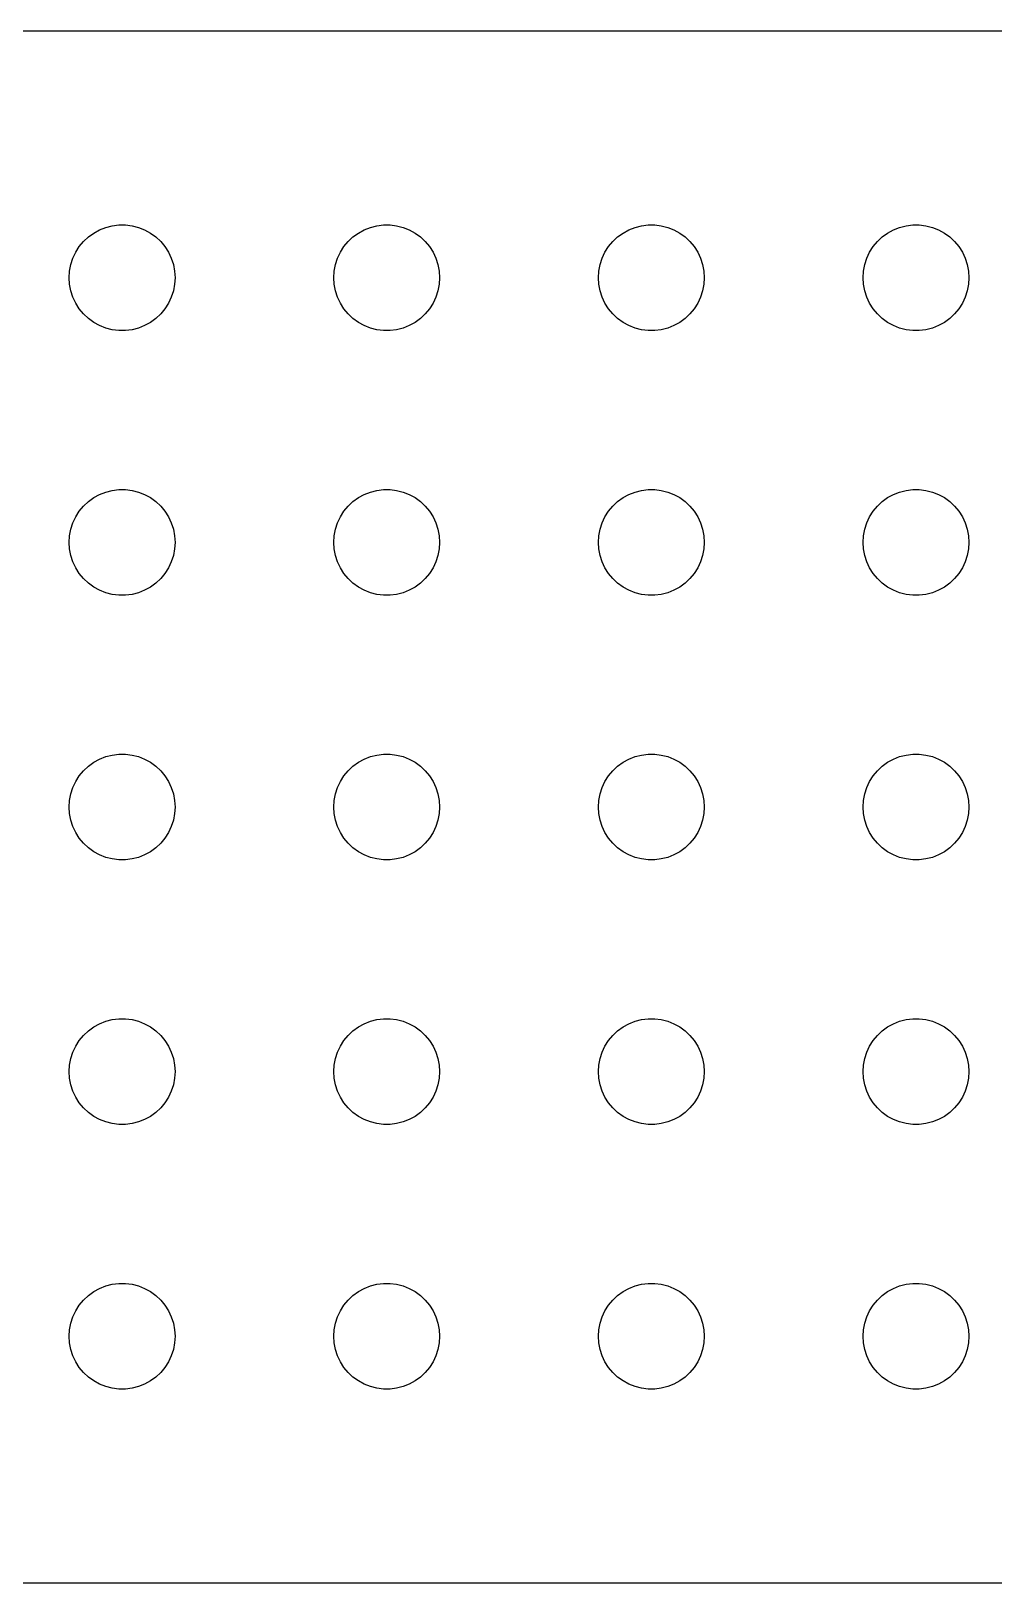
# Model space of a CAD drawing. Header units: metres. Extents: x -104 to 104, y -22 to 22.
# Drawn here: x 49.92 to 77.21, y -21.99 to 21.99 of the extents above; entities that cross this region are included whole.
import ezdxf

# ---------------------------------------------------------------- set-up
doc = ezdxf.new("R2010")
doc.units = ezdxf.units.M

msp = doc.modelspace()

# ---------------------------------------------------------------- linework, layer by layer
for p, q in [((99.8139, 21.9901), (-99.8139, 21.9901)), ((51.6963, 16.2665), (51.8613, 16.3572)), ((51.8613, 16.3572), (52.0365, 16.4266)), ((52.0365, 16.4266), (52.2189, 16.4734)), ((52.2189, 16.4734), (52.4058, 16.497)), ((52.4058, 16.497), (52.5942, 16.497)), ((52.5942, 16.497), (52.7811, 16.4734)), ((52.7811, 16.4734), (52.9635, 16.4266)), ((52.9635, 16.4266), (53.1387, 16.3572)), ((53.1387, 16.3572), (53.3037, 16.2665)), ((59.1963, 16.2665), (59.3613, 16.3572)), ((59.3613, 16.3572), (59.5365, 16.4266)), ((59.5365, 16.4266), (59.7189, 16.4734)), ((59.7189, 16.4734), (59.9058, 16.497)), ((59.9058, 16.497), (60.0942, 16.497)), ((60.0942, 16.497), (60.2811, 16.4734)), ((60.2811, 16.4734), (60.4635, 16.4266)), ((60.4635, 16.4266), (60.6387, 16.3572)), ((60.6387, 16.3572), (60.8037, 16.2665)), ((66.6963, 16.2665), (66.8613, 16.3572)), ((66.8613, 16.3572), (67.0365, 16.4266)), ((67.0365, 16.4266), (67.2189, 16.4734)), ((67.2189, 16.4734), (67.4058, 16.497)), ((67.4058, 16.497), (67.5942, 16.497)), ((67.5942, 16.497), (67.7811, 16.4734)), ((67.7811, 16.4734), (67.9635, 16.4266)), ((67.9635, 16.4266), (68.1387, 16.3572)), ((68.1387, 16.3572), (68.3037, 16.2665)), ((74.1963, 16.2665), (74.3613, 16.3572)), ((74.3613, 16.3572), (74.5365, 16.4266)), ((74.5365, 16.4266), (74.7189, 16.4734)), ((74.7189, 16.4734), (74.9058, 16.497)), ((74.9058, 16.497), (75.0942, 16.497)), ((75.0942, 16.497), (75.2811, 16.4734)), ((75.2811, 16.4734), (75.4635, 16.4266)), ((75.4635, 16.4266), (75.6387, 16.3572)), ((75.6387, 16.3572), (75.8037, 16.2665)), ((51.1855, 15.7226), (51.2865, 15.8817)), ((51.2865, 15.8817), (51.4065, 16.0268)), ((51.4065, 16.0268), (51.5439, 16.1558)), ((51.5439, 16.1558), (51.6963, 16.2665)), ((53.3037, 16.2665), (53.4561, 16.1558)), ((53.4561, 16.1558), (53.5934, 16.0268)), ((53.5934, 16.0268), (53.7135, 15.8817)), ((53.7135, 15.8817), (53.8145, 15.7226)), ((58.6855, 15.7226), (58.7865, 15.8817)), ((58.7865, 15.8817), (58.9065, 16.0268)), ((58.9065, 16.0268), (59.0439, 16.1558)), ((59.0439, 16.1558), (59.1963, 16.2665)), ((60.8037, 16.2665), (60.9561, 16.1558)), ((60.9561, 16.1558), (61.0934, 16.0268)), ((61.0934, 16.0268), (61.2135, 15.8817)), ((61.2135, 15.8817), (61.3145, 15.7226)), ((66.1855, 15.7226), (66.2865, 15.8817)), ((66.2865, 15.8817), (66.4065, 16.0268)), ((66.4065, 16.0268), (66.5439, 16.1558)), ((66.5439, 16.1558), (66.6963, 16.2665)), ((68.3037, 16.2665), (68.4561, 16.1558)), ((68.4561, 16.1558), (68.5934, 16.0268)), ((68.5934, 16.0268), (68.7135, 15.8817)), ((68.7135, 15.8817), (68.8145, 15.7226)), ((73.6855, 15.7226), (73.7865, 15.8817)), ((73.7865, 15.8817), (73.9065, 16.0268)), ((73.9065, 16.0268), (74.0439, 16.1558)), ((74.0439, 16.1558), (74.1963, 16.2665)), ((75.8037, 16.2665), (75.9561, 16.1558)), ((75.9561, 16.1558), (76.0934, 16.0268)), ((76.0934, 16.0268), (76.2135, 15.8817)), ((76.2135, 15.8817), (76.3145, 15.7226)), ((51.0471, 15.373), (51.1053, 15.5522)), ((51.1053, 15.5522), (51.1855, 15.7226)), ((53.8145, 15.7226), (53.8947, 15.5522)), ((53.8947, 15.5522), (53.9529, 15.373)), ((58.5471, 15.373), (58.6053, 15.5522)), ((58.6053, 15.5522), (58.6855, 15.7226)), ((61.3145, 15.7226), (61.3947, 15.5522)), ((61.3947, 15.5522), (61.4529, 15.373)), ((66.0471, 15.373), (66.1053, 15.5522)), ((66.1053, 15.5522), (66.1855, 15.7226)), ((68.8145, 15.7226), (68.8947, 15.5522)), ((68.8947, 15.5522), (68.9529, 15.373)), ((73.5471, 15.373), (73.6053, 15.5522)), ((73.6053, 15.5522), (73.6855, 15.7226)), ((76.3145, 15.7226), (76.3947, 15.5522)), ((76.3947, 15.5522), (76.4529, 15.373)), ((51, 15), (51.0118, 15.188)), ((51.0118, 14.812), (51, 15)), ((51.0118, 15.188), (51.0471, 15.373)), ((53.9529, 15.373), (53.9882, 15.188)), ((53.9882, 15.188), (54, 15)), ((54, 15), (53.9882, 14.812)), ((58.5, 15), (58.5118, 15.188)), ((58.5118, 14.812), (58.5, 15)), ((58.5118, 15.188), (58.5471, 15.373)), ((61.4529, 15.373), (61.4882, 15.188)), ((61.4882, 15.188), (61.5, 15)), ((61.5, 15), (61.4882, 14.812)), ((66, 15), (66.0118, 15.188)), ((66.0118, 14.812), (66, 15)), ((66.0118, 15.188), (66.0471, 15.373)), ((68.9529, 15.373), (68.9882, 15.188)), ((68.9882, 15.188), (69, 15)), ((69, 15), (68.9882, 14.812)), ((73.5, 15), (73.5118, 15.188)), ((73.5118, 14.812), (73.5, 15)), ((73.5118, 15.188), (73.5471, 15.373)), ((76.4529, 15.373), (76.4882, 15.188)), ((76.4882, 15.188), (76.5, 15)), ((76.5, 15), (76.4882, 14.812)), ((51.0471, 14.627), (51.0118, 14.812)), ((51.1053, 14.4478), (51.0471, 14.627)), ((53.9529, 14.627), (53.8947, 14.4478)), ((53.9882, 14.812), (53.9529, 14.627)), ((58.5471, 14.627), (58.5118, 14.812)), ((58.6053, 14.4478), (58.5471, 14.627)), ((61.4529, 14.627), (61.3947, 14.4478)), ((61.4882, 14.812), (61.4529, 14.627)), ((66.0471, 14.627), (66.0118, 14.812)), ((66.1053, 14.4478), (66.0471, 14.627)), ((68.9529, 14.627), (68.8947, 14.4478)), ((68.9882, 14.812), (68.9529, 14.627)), ((73.5471, 14.627), (73.5118, 14.812)), ((73.6053, 14.4478), (73.5471, 14.627)), ((76.4529, 14.627), (76.3947, 14.4478)), ((76.4882, 14.812), (76.4529, 14.627)), ((51.1855, 14.2774), (51.1053, 14.4478)), ((51.2865, 14.1183), (51.1855, 14.2774)), ((51.4065, 13.9732), (51.2865, 14.1183)), ((53.7135, 14.1183), (53.5934, 13.9732)), ((53.8145, 14.2774), (53.7135, 14.1183)), ((53.8947, 14.4478), (53.8145, 14.2774)), ((58.6855, 14.2774), (58.6053, 14.4478)), ((58.7865, 14.1183), (58.6855, 14.2774)), ((58.9065, 13.9732), (58.7865, 14.1183)), ((61.2135, 14.1183), (61.0934, 13.9732)), ((61.3145, 14.2774), (61.2135, 14.1183)), ((61.3947, 14.4478), (61.3145, 14.2774)), ((66.1855, 14.2774), (66.1053, 14.4478)), ((66.2865, 14.1183), (66.1855, 14.2774)), ((66.4065, 13.9732), (66.2865, 14.1183)), ((68.7135, 14.1183), (68.5934, 13.9732)), ((68.8145, 14.2774), (68.7135, 14.1183)), ((68.8947, 14.4478), (68.8145, 14.2774)), ((73.6855, 14.2774), (73.6053, 14.4478)), ((73.7865, 14.1183), (73.6855, 14.2774)), ((73.9065, 13.9732), (73.7865, 14.1183)), ((76.2135, 14.1183), (76.0934, 13.9732)), ((76.3145, 14.2774), (76.2135, 14.1183)), ((76.3947, 14.4478), (76.3145, 14.2774)), ((51.5439, 13.8442), (51.4065, 13.9732)), ((51.6963, 13.7335), (51.5439, 13.8442)), ((51.8613, 13.6427), (51.6963, 13.7335)), ((52.0365, 13.5734), (51.8613, 13.6427)), ((53.1387, 13.6427), (52.9635, 13.5734)), ((53.3037, 13.7335), (53.1387, 13.6427)), ((53.4561, 13.8442), (53.3037, 13.7335)), ((53.5934, 13.9732), (53.4561, 13.8442)), ((59.0439, 13.8442), (58.9065, 13.9732)), ((59.1963, 13.7335), (59.0439, 13.8442)), ((59.3613, 13.6427), (59.1963, 13.7335)), ((59.5365, 13.5734), (59.3613, 13.6427)), ((60.6387, 13.6427), (60.4635, 13.5734)), ((60.8037, 13.7335), (60.6387, 13.6427)), ((60.9561, 13.8442), (60.8037, 13.7335)), ((61.0934, 13.9732), (60.9561, 13.8442)), ((66.5439, 13.8442), (66.4065, 13.9732)), ((66.6963, 13.7335), (66.5439, 13.8442)), ((66.8613, 13.6427), (66.6963, 13.7335)), ((67.0365, 13.5734), (66.8613, 13.6427)), ((68.1387, 13.6427), (67.9635, 13.5734)), ((68.3037, 13.7335), (68.1387, 13.6427)), ((68.4561, 13.8442), (68.3037, 13.7335)), ((68.5934, 13.9732), (68.4561, 13.8442)), ((74.0439, 13.8442), (73.9065, 13.9732)), ((74.1963, 13.7335), (74.0439, 13.8442)), ((74.3613, 13.6427), (74.1963, 13.7335)), ((74.5365, 13.5734), (74.3613, 13.6427)), ((75.6387, 13.6427), (75.4635, 13.5734)), ((75.8037, 13.7335), (75.6387, 13.6427)), ((75.9561, 13.8442), (75.8037, 13.7335)), ((76.0934, 13.9732), (75.9561, 13.8442)), ((52.2189, 13.5266), (52.0365, 13.5734)), ((52.4058, 13.5029), (52.2189, 13.5266)), ((52.5942, 13.5029), (52.4058, 13.5029)), ((52.7811, 13.5266), (52.5942, 13.5029)), ((52.9635, 13.5734), (52.7811, 13.5266)), ((59.7189, 13.5266), (59.5365, 13.5734)), ((59.9058, 13.5029), (59.7189, 13.5266)), ((60.0942, 13.5029), (59.9058, 13.5029)), ((60.2811, 13.5266), (60.0942, 13.5029)), ((60.4635, 13.5734), (60.2811, 13.5266)), ((67.2189, 13.5266), (67.0365, 13.5734)), ((67.4058, 13.5029), (67.2189, 13.5266)), ((67.5942, 13.5029), (67.4058, 13.5029)), ((67.7811, 13.5266), (67.5942, 13.5029)), ((67.9635, 13.5734), (67.7811, 13.5266)), ((74.7189, 13.5266), (74.5365, 13.5734)), ((74.9058, 13.5029), (74.7189, 13.5266)), ((75.0942, 13.5029), (74.9058, 13.5029)), ((75.2811, 13.5266), (75.0942, 13.5029)), ((75.4635, 13.5734), (75.2811, 13.5266)), ((51.6963, 8.76648), (51.8613, 8.85724)), ((51.8613, 8.85724), (52.0365, 8.92657)), ((52.0365, 8.92657), (52.2189, 8.97342)), ((52.2189, 8.97342), (52.4058, 8.99704)), ((52.4058, 8.99704), (52.5942, 8.99704)), ((52.5942, 8.99704), (52.7811, 8.97342)), ((52.7811, 8.97342), (52.9635, 8.92657)), ((52.9635, 8.92657), (53.1387, 8.85724)), ((53.1387, 8.85724), (53.3037, 8.76648)), ((59.1963, 8.76648), (59.3613, 8.85724)), ((59.3613, 8.85724), (59.5365, 8.92657)), ((59.5365, 8.92657), (59.7189, 8.97342)), ((59.7189, 8.97342), (59.9058, 8.99704)), ((59.9058, 8.99704), (60.0942, 8.99704)), ((60.0942, 8.99704), (60.2811, 8.97342)), ((60.2811, 8.97342), (60.4635, 8.92657)), ((60.4635, 8.92657), (60.6387, 8.85724)), ((60.6387, 8.85724), (60.8037, 8.76648)), ((66.6963, 8.76648), (66.8613, 8.85724)), ((66.8613, 8.85724), (67.0365, 8.92657)), ((67.0365, 8.92657), (67.2189, 8.97342)), ((67.2189, 8.97342), (67.4058, 8.99704)), ((67.4058, 8.99704), (67.5942, 8.99704)), ((67.5942, 8.99704), (67.7811, 8.97342)), ((67.7811, 8.97342), (67.9635, 8.92657)), ((67.9635, 8.92657), (68.1387, 8.85724)), ((68.1387, 8.85724), (68.3037, 8.76648)), ((74.1963, 8.76648), (74.3613, 8.85724)), ((74.3613, 8.85724), (74.5365, 8.92657)), ((74.5365, 8.92657), (74.7189, 8.97342)), ((74.7189, 8.97342), (74.9058, 8.99704)), ((74.9058, 8.99704), (75.0942, 8.99704)), ((75.0942, 8.99704), (75.2811, 8.97342)), ((75.2811, 8.97342), (75.4635, 8.92657)), ((75.4635, 8.92657), (75.6387, 8.85724)), ((75.6387, 8.85724), (75.8037, 8.76648)), ((51.1855, 8.22263), (51.2865, 8.38167)), ((51.2865, 8.38167), (51.4065, 8.52681)), ((51.4065, 8.52681), (51.5439, 8.65576)), ((51.5439, 8.65576), (51.6963, 8.76648)), ((53.3037, 8.76648), (53.4561, 8.65576)), ((53.4561, 8.65576), (53.5934, 8.52681)), ((53.5934, 8.52681), (53.7135, 8.38167)), ((53.7135, 8.38167), (53.8145, 8.22263)), ((58.6855, 8.22263), (58.7865, 8.38167)), ((58.7865, 8.38167), (58.9065, 8.52681)), ((58.9065, 8.52681), (59.0439, 8.65576)), ((59.0439, 8.65576), (59.1963, 8.76648)), ((60.8037, 8.76648), (60.9561, 8.65576)), ((60.9561, 8.65576), (61.0934, 8.52681)), ((61.0934, 8.52681), (61.2135, 8.38167)), ((61.2135, 8.38167), (61.3145, 8.22263)), ((66.1855, 8.22263), (66.2865, 8.38167)), ((66.2865, 8.38167), (66.4065, 8.52681)), ((66.4065, 8.52681), (66.5439, 8.65576)), ((66.5439, 8.65576), (66.6963, 8.76648)), ((68.3037, 8.76648), (68.4561, 8.65576)), ((68.4561, 8.65576), (68.5934, 8.52681)), ((68.5934, 8.52681), (68.7135, 8.38167)), ((68.7135, 8.38167), (68.8145, 8.22263)), ((73.6855, 8.22263), (73.7865, 8.38167)), ((73.7865, 8.38167), (73.9065, 8.52681)), ((73.9065, 8.52681), (74.0439, 8.65576)), ((74.0439, 8.65576), (74.1963, 8.76648)), ((75.8037, 8.76648), (75.9561, 8.65576)), ((75.9561, 8.65576), (76.0934, 8.52681)), ((76.0934, 8.52681), (76.2135, 8.38167)), ((76.2135, 8.38167), (76.3145, 8.22263)), ((51.0471, 7.87303), (51.1053, 8.05219)), ((51.1053, 8.05219), (51.1855, 8.22263)), ((53.8145, 8.22263), (53.8947, 8.05219)), ((53.8947, 8.05219), (53.9529, 7.87303)), ((58.5471, 7.87303), (58.6053, 8.05219)), ((58.6053, 8.05219), (58.6855, 8.22263)), ((61.3145, 8.22263), (61.3947, 8.05219)), ((61.3947, 8.05219), (61.4529, 7.87303)), ((66.0471, 7.87303), (66.1053, 8.05219)), ((66.1053, 8.05219), (66.1855, 8.22263)), ((68.8145, 8.22263), (68.8947, 8.05219)), ((68.8947, 8.05219), (68.9529, 7.87303)), ((73.5471, 7.87303), (73.6053, 8.05219)), ((73.6053, 8.05219), (73.6855, 8.22263)), ((76.3145, 8.22263), (76.3947, 8.05219)), ((76.3947, 8.05219), (76.4529, 7.87303)), ((51, 7.5), (51.0118, 7.68799)), ((51.0118, 7.312), (51, 7.5)), ((51.0118, 7.68799), (51.0471, 7.87303)), ((53.9529, 7.87303), (53.9882, 7.68799)), ((53.9882, 7.68799), (54, 7.5)), ((54, 7.5), (53.9882, 7.312)), ((58.5, 7.5), (58.5118, 7.68799)), ((58.5118, 7.312), (58.5, 7.5)), ((58.5118, 7.68799), (58.5471, 7.87303)), ((61.4529, 7.87303), (61.4882, 7.68799)), ((61.4882, 7.68799), (61.5, 7.5)), ((61.5, 7.5), (61.4882, 7.312)), ((66, 7.5), (66.0118, 7.68799)), ((66.0118, 7.312), (66, 7.5)), ((66.0118, 7.68799), (66.0471, 7.87303)), ((68.9529, 7.87303), (68.9882, 7.68799)), ((68.9882, 7.68799), (69, 7.5)), ((69, 7.5), (68.9882, 7.312)), ((73.5, 7.5), (73.5118, 7.68799)), ((73.5118, 7.312), (73.5, 7.5)), ((73.5118, 7.68799), (73.5471, 7.87303)), ((76.4529, 7.87303), (76.4882, 7.68799)), ((76.4882, 7.68799), (76.5, 7.5)), ((76.5, 7.5), (76.4882, 7.312)), ((51.0471, 7.12695), (51.0118, 7.312)), ((51.1053, 6.9478), (51.0471, 7.12695)), ((53.9529, 7.12695), (53.8947, 6.9478)), ((53.9882, 7.312), (53.9529, 7.12695)), ((58.5471, 7.12695), (58.5118, 7.312)), ((58.6053, 6.9478), (58.5471, 7.12695)), ((61.4529, 7.12695), (61.3947, 6.9478)), ((61.4882, 7.312), (61.4529, 7.12695)), ((66.0471, 7.12695), (66.0118, 7.312)), ((66.1053, 6.9478), (66.0471, 7.12695)), ((68.9529, 7.12695), (68.8947, 6.9478)), ((68.9882, 7.312), (68.9529, 7.12695)), ((73.5471, 7.12695), (73.5118, 7.312)), ((73.6053, 6.9478), (73.5471, 7.12695)), ((76.4529, 7.12695), (76.3947, 6.9478)), ((76.4882, 7.312), (76.4529, 7.12695)), ((51.1855, 6.77736), (51.1053, 6.9478)), ((51.2865, 6.61832), (51.1855, 6.77736)), ((51.4065, 6.47318), (51.2865, 6.61832)), ((53.7135, 6.61832), (53.5934, 6.47318)), ((53.8145, 6.77736), (53.7135, 6.61832)), ((53.8947, 6.9478), (53.8145, 6.77736)), ((58.6855, 6.77736), (58.6053, 6.9478)), ((58.7865, 6.61832), (58.6855, 6.77736)), ((58.9065, 6.47318), (58.7865, 6.61832)), ((61.2135, 6.61832), (61.0934, 6.47318)), ((61.3145, 6.77736), (61.2135, 6.61832)), ((61.3947, 6.9478), (61.3145, 6.77736)), ((66.1855, 6.77736), (66.1053, 6.9478)), ((66.2865, 6.61832), (66.1855, 6.77736)), ((66.4065, 6.47318), (66.2865, 6.61832)), ((68.7135, 6.61832), (68.5934, 6.47318)), ((68.8145, 6.77736), (68.7135, 6.61832)), ((68.8947, 6.9478), (68.8145, 6.77736)), ((73.6855, 6.77736), (73.6053, 6.9478)), ((73.7865, 6.61832), (73.6855, 6.77736)), ((73.9065, 6.47318), (73.7865, 6.61832)), ((76.2135, 6.61832), (76.0934, 6.47318)), ((76.3145, 6.77736), (76.2135, 6.61832)), ((76.3947, 6.9478), (76.3145, 6.77736)), ((51.5439, 6.34422), (51.4065, 6.47318)), ((51.6963, 6.23351), (51.5439, 6.34422)), ((51.8613, 6.14275), (51.6963, 6.23351)), ((53.3037, 6.23351), (53.1387, 6.14275)), ((53.4561, 6.34422), (53.3037, 6.23351)), ((53.5934, 6.47318), (53.4561, 6.34422)), ((59.0439, 6.34422), (58.9065, 6.47318)), ((59.1963, 6.23351), (59.0439, 6.34422)), ((59.3613, 6.14275), (59.1963, 6.23351)), ((60.8037, 6.23351), (60.6387, 6.14275)), ((60.9561, 6.34422), (60.8037, 6.23351)), ((61.0934, 6.47318), (60.9561, 6.34422)), ((66.5439, 6.34422), (66.4065, 6.47318)), ((66.6963, 6.23351), (66.5439, 6.34422)), ((66.8613, 6.14275), (66.6963, 6.23351)), ((68.3037, 6.23351), (68.1387, 6.14275)), ((68.4561, 6.34422), (68.3037, 6.23351)), ((68.5934, 6.47318), (68.4561, 6.34422)), ((74.0439, 6.34422), (73.9065, 6.47318)), ((74.1963, 6.23351), (74.0439, 6.34422)), ((74.3613, 6.14275), (74.1963, 6.23351)), ((75.8037, 6.23351), (75.6387, 6.14275)), ((75.9561, 6.34422), (75.8037, 6.23351)), ((76.0934, 6.47318), (75.9561, 6.34422)), ((52.0365, 6.07341), (51.8613, 6.14275)), ((52.2189, 6.02657), (52.0365, 6.07341)), ((52.4058, 6.00294), (52.2189, 6.02657)), ((52.5942, 6.00294), (52.4058, 6.00294)), ((52.7811, 6.02657), (52.5942, 6.00294)), ((52.9635, 6.07341), (52.7811, 6.02657)), ((53.1387, 6.14275), (52.9635, 6.07341)), ((59.5365, 6.07341), (59.3613, 6.14275)), ((59.7189, 6.02657), (59.5365, 6.07341)), ((59.9058, 6.00294), (59.7189, 6.02657)), ((60.0942, 6.00294), (59.9058, 6.00294)), ((60.2811, 6.02657), (60.0942, 6.00294)), ((60.4635, 6.07341), (60.2811, 6.02657)), ((60.6387, 6.14275), (60.4635, 6.07341)), ((67.0365, 6.07341), (66.8613, 6.14275)), ((67.2189, 6.02657), (67.0365, 6.07341)), ((67.4058, 6.00294), (67.2189, 6.02657)), ((67.5942, 6.00294), (67.4058, 6.00294)), ((67.7811, 6.02657), (67.5942, 6.00294)), ((67.9635, 6.07341), (67.7811, 6.02657)), ((68.1387, 6.14275), (67.9635, 6.07341)), ((74.5365, 6.07341), (74.3613, 6.14275)), ((74.7189, 6.02657), (74.5365, 6.07341)), ((74.9058, 6.00294), (74.7189, 6.02657)), ((75.0942, 6.00294), (74.9058, 6.00294)), ((75.2811, 6.02657), (75.0942, 6.00294)), ((75.4635, 6.07341), (75.2811, 6.02657)), ((75.6387, 6.14275), (75.4635, 6.07341)), ((51.6963, 1.26648), (51.8613, 1.35724)), ((51.8613, 1.35724), (52.0365, 1.42657)), ((52.0365, 1.42657), (52.2189, 1.47342)), ((52.2189, 1.47342), (52.4058, 1.49704)), ((52.4058, 1.49704), (52.5942, 1.49704)), ((52.5942, 1.49704), (52.7811, 1.47342)), ((52.7811, 1.47342), (52.9635, 1.42657)), ((52.9635, 1.42657), (53.1387, 1.35724)), ((53.1387, 1.35724), (53.3037, 1.26648)), ((59.1963, 1.26648), (59.3613, 1.35724)), ((59.3613, 1.35724), (59.5365, 1.42657)), ((59.5365, 1.42657), (59.7189, 1.47342)), ((59.7189, 1.47342), (59.9058, 1.49704)), ((59.9058, 1.49704), (60.0942, 1.49704)), ((60.0942, 1.49704), (60.2811, 1.47342)), ((60.2811, 1.47342), (60.4635, 1.42657)), ((60.4635, 1.42657), (60.6387, 1.35724)), ((60.6387, 1.35724), (60.8037, 1.26648)), ((66.6963, 1.26648), (66.8613, 1.35724)), ((66.8613, 1.35724), (67.0365, 1.42657)), ((67.0365, 1.42657), (67.2189, 1.47342)), ((67.2189, 1.47342), (67.4058, 1.49704)), ((67.4058, 1.49704), (67.5942, 1.49704)), ((67.5942, 1.49704), (67.7811, 1.47342)), ((67.7811, 1.47342), (67.9635, 1.42657)), ((67.9635, 1.42657), (68.1387, 1.35724)), ((68.1387, 1.35724), (68.3037, 1.26648)), ((74.1963, 1.26648), (74.3613, 1.35724)), ((74.3613, 1.35724), (74.5365, 1.42657)), ((74.5365, 1.42657), (74.7189, 1.47342)), ((74.7189, 1.47342), (74.9058, 1.49704)), ((74.9058, 1.49704), (75.0942, 1.49704)), ((75.0942, 1.49704), (75.2811, 1.47342)), ((75.2811, 1.47342), (75.4635, 1.42657)), ((75.4635, 1.42657), (75.6387, 1.35724)), ((75.6387, 1.35724), (75.8037, 1.26648)), ((51.1855, 0.722626), (51.2865, 0.881668)), ((51.2865, 0.881668), (51.4065, 1.02681)), ((51.4065, 1.02681), (51.5439, 1.15576)), ((51.5439, 1.15576), (51.6963, 1.26648)), ((53.3037, 1.26648), (53.4561, 1.15576)), ((53.4561, 1.15576), (53.5934, 1.02681)), ((53.5934, 1.02681), (53.7135, 0.881668)), ((53.7135, 0.881668), (53.8145, 0.722626)), ((58.6855, 0.722626), (58.7865, 0.881668)), ((58.7865, 0.881668), (58.9065, 1.02681)), ((58.9065, 1.02681), (59.0439, 1.15576)), ((59.0439, 1.15576), (59.1963, 1.26648)), ((60.8037, 1.26648), (60.9561, 1.15576)), ((60.9561, 1.15576), (61.0934, 1.02681)), ((61.0934, 1.02681), (61.2135, 0.881668)), ((61.2135, 0.881668), (61.3145, 0.722626)), ((66.1855, 0.722626), (66.2865, 0.881668)), ((66.2865, 0.881668), (66.4065, 1.02681)), ((66.4065, 1.02681), (66.5439, 1.15576)), ((66.5439, 1.15576), (66.6963, 1.26648)), ((68.3037, 1.26648), (68.4561, 1.15576)), ((68.4561, 1.15576), (68.5934, 1.02681)), ((68.5934, 1.02681), (68.7135, 0.881668)), ((68.7135, 0.881668), (68.8145, 0.722626)), ((73.6855, 0.722626), (73.7865, 0.881668)), ((73.7865, 0.881668), (73.9065, 1.02681)), ((73.9065, 1.02681), (74.0439, 1.15576)), ((74.0439, 1.15576), (74.1963, 1.26648)), ((75.8037, 1.26648), (75.9561, 1.15576)), ((75.9561, 1.15576), (76.0934, 1.02681)), ((76.0934, 1.02681), (76.2135, 0.881668)), ((76.2135, 0.881668), (76.3145, 0.722626)), ((51.0471, 0.373032), (51.1053, 0.552185)), ((51.1053, 0.552185), (51.1855, 0.722626)), ((53.8145, 0.722626), (53.8947, 0.552185)), ((53.8947, 0.552185), (53.9529, 0.373032)), ((58.5471, 0.373032), (58.6053, 0.552185)), ((58.6053, 0.552185), (58.6855, 0.722626)), ((61.3145, 0.722626), (61.3947, 0.552185)), ((61.3947, 0.552185), (61.4529, 0.373032)), ((66.0471, 0.373032), (66.1053, 0.552185)), ((66.1053, 0.552185), (66.1855, 0.722626)), ((68.8145, 0.722626), (68.8947, 0.552185)), ((68.8947, 0.552185), (68.9529, 0.373032)), ((73.5471, 0.373032), (73.6053, 0.552185)), ((73.6053, 0.552185), (73.6855, 0.722626)), ((76.3145, 0.722626), (76.3947, 0.552185)), ((76.3947, 0.552185), (76.4529, 0.373032)), ((51, 0), (51.0118, 0.187988)), ((51.0118, -0.187988), (51, 0)), ((51.0118, 0.187988), (51.0471, 0.373032)), ((53.9529, 0.373032), (53.9882, 0.187988)), ((53.9882, 0.187988), (54, 0)), ((54, 0), (53.9882, -0.187988)), ((58.5, 0), (58.5118, 0.187988)), ((58.5118, -0.187988), (58.5, 0)), ((58.5118, 0.187988), (58.5471, 0.373032)), ((61.4529, 0.373032), (61.4882, 0.187988)), ((61.4882, 0.187988), (61.5, 0)), ((61.5, 0), (61.4882, -0.187988)), ((66, 0), (66.0118, 0.187988)), ((66.0118, -0.187988), (66, 0)), ((66.0118, 0.187988), (66.0471, 0.373032)), ((68.9529, 0.373032), (68.9882, 0.187988)), ((68.9882, 0.187988), (69, 0)), ((69, 0), (68.9882, -0.187988)), ((73.5, 0), (73.5118, 0.187988)), ((73.5118, -0.187988), (73.5, 0)), ((73.5118, 0.187988), (73.5471, 0.373032)), ((76.4529, 0.373032), (76.4882, 0.187988)), ((76.4882, 0.187988), (76.5, 0)), ((76.5, 0), (76.4882, -0.187988)), ((51.0471, -0.373032), (51.0118, -0.187988)), ((51.1053, -0.552185), (51.0471, -0.373032)), ((53.9529, -0.373032), (53.8947, -0.552185)), ((53.9882, -0.187988), (53.9529, -0.373032)), ((58.5471, -0.373032), (58.5118, -0.187988)), ((58.6053, -0.552185), (58.5471, -0.373032)), ((61.4529, -0.373032), (61.3947, -0.552185)), ((61.4882, -0.187988), (61.4529, -0.373032)), ((66.0471, -0.373032), (66.0118, -0.187988)), ((66.1053, -0.552185), (66.0471, -0.373032)), ((68.9529, -0.373032), (68.8947, -0.552185)), ((68.9882, -0.187988), (68.9529, -0.373032)), ((73.5471, -0.373032), (73.5118, -0.187988)), ((73.6053, -0.552185), (73.5471, -0.373032)), ((76.4529, -0.373032), (76.3947, -0.552185)), ((76.4882, -0.187988), (76.4529, -0.373032)), ((51.1855, -0.722626), (51.1053, -0.552185)), ((51.2865, -0.881668), (51.1855, -0.722626)), ((53.8145, -0.722626), (53.7135, -0.881668)), ((53.8947, -0.552185), (53.8145, -0.722626)), ((58.6855, -0.722626), (58.6053, -0.552185)), ((58.7865, -0.881668), (58.6855, -0.722626)), ((61.3145, -0.722626), (61.2135, -0.881668)), ((61.3947, -0.552185), (61.3145, -0.722626)), ((66.1855, -0.722626), (66.1053, -0.552185)), ((66.2865, -0.881668), (66.1855, -0.722626)), ((68.8145, -0.722626), (68.7135, -0.881668)), ((68.8947, -0.552185), (68.8145, -0.722626)), ((73.6855, -0.722626), (73.6053, -0.552185)), ((73.7865, -0.881668), (73.6855, -0.722626)), ((76.3145, -0.722626), (76.2135, -0.881668)), ((76.3947, -0.552185), (76.3145, -0.722626)), ((51.4065, -1.02681), (51.2865, -0.881668)), ((51.5439, -1.15576), (51.4065, -1.02681)), ((51.6963, -1.26648), (51.5439, -1.15576)), ((51.8613, -1.35724), (51.6963, -1.26648)), ((53.3037, -1.26648), (53.1387, -1.35724)), ((53.4561, -1.15576), (53.3037, -1.26648)), ((53.5934, -1.02681), (53.4561, -1.15576)), ((53.7135, -0.881668), (53.5934, -1.02681)), ((58.9065, -1.02681), (58.7865, -0.881668)), ((59.0439, -1.15576), (58.9065, -1.02681)), ((59.1963, -1.26648), (59.0439, -1.15576)), ((59.3613, -1.35724), (59.1963, -1.26648)), ((60.8037, -1.26648), (60.6387, -1.35724)), ((60.9561, -1.15576), (60.8037, -1.26648)), ((61.0934, -1.02681), (60.9561, -1.15576)), ((61.2135, -0.881668), (61.0934, -1.02681)), ((66.4065, -1.02681), (66.2865, -0.881668)), ((66.5439, -1.15576), (66.4065, -1.02681)), ((66.6963, -1.26648), (66.5439, -1.15576)), ((66.8613, -1.35724), (66.6963, -1.26648)), ((68.3037, -1.26648), (68.1387, -1.35724)), ((68.4561, -1.15576), (68.3037, -1.26648)), ((68.5934, -1.02681), (68.4561, -1.15576)), ((68.7135, -0.881668), (68.5934, -1.02681)), ((73.9065, -1.02681), (73.7865, -0.881668)), ((74.0439, -1.15576), (73.9065, -1.02681)), ((74.1963, -1.26648), (74.0439, -1.15576)), ((74.3613, -1.35724), (74.1963, -1.26648)), ((75.8037, -1.26648), (75.6387, -1.35724)), ((75.9561, -1.15576), (75.8037, -1.26648)), ((76.0934, -1.02681), (75.9561, -1.15576)), ((76.2135, -0.881668), (76.0934, -1.02681)), ((52.0365, -1.42657), (51.8613, -1.35724)), ((52.2189, -1.47342), (52.0365, -1.42657)), ((52.4058, -1.49704), (52.2189, -1.47342)), ((52.5942, -1.49704), (52.4058, -1.49704)), ((52.7811, -1.47342), (52.5942, -1.49704)), ((52.9635, -1.42657), (52.7811, -1.47342)), ((53.1387, -1.35724), (52.9635, -1.42657)), ((59.5365, -1.42657), (59.3613, -1.35724)), ((59.7189, -1.47342), (59.5365, -1.42657)), ((59.9058, -1.49704), (59.7189, -1.47342)), ((60.0942, -1.49704), (59.9058, -1.49704)), ((60.2811, -1.47342), (60.0942, -1.49704)), ((60.4635, -1.42657), (60.2811, -1.47342)), ((60.6387, -1.35724), (60.4635, -1.42657)), ((67.0365, -1.42657), (66.8613, -1.35724)), ((67.2189, -1.47342), (67.0365, -1.42657)), ((67.4058, -1.49704), (67.2189, -1.47342)), ((67.5942, -1.49704), (67.4058, -1.49704)), ((67.7811, -1.47342), (67.5942, -1.49704)), ((67.9635, -1.42657), (67.7811, -1.47342)), ((68.1387, -1.35724), (67.9635, -1.42657)), ((74.5365, -1.42657), (74.3613, -1.35724)), ((74.7189, -1.47342), (74.5365, -1.42657)), ((74.9058, -1.49704), (74.7189, -1.47342)), ((75.0942, -1.49704), (74.9058, -1.49704)), ((75.2811, -1.47342), (75.0942, -1.49704)), ((75.4635, -1.42657), (75.2811, -1.47342)), ((75.6387, -1.35724), (75.4635, -1.42657)), ((51.6963, -6.23351), (51.8613, -6.14275)), ((51.8613, -6.14275), (52.0365, -6.07341)), ((52.0365, -6.07341), (52.2189, -6.02657)), ((52.2189, -6.02657), (52.4058, -6.00294)), ((52.4058, -6.00294), (52.5942, -6.00294)), ((52.5942, -6.00294), (52.7811, -6.02657)), ((52.7811, -6.02657), (52.9635, -6.07341)), ((52.9635, -6.07341), (53.1387, -6.14275)), ((53.1387, -6.14275), (53.3037, -6.23351)), ((59.1963, -6.23351), (59.3613, -6.14275)), ((59.3613, -6.14275), (59.5365, -6.07341)), ((59.5365, -6.07341), (59.7189, -6.02657)), ((59.7189, -6.02657), (59.9058, -6.00294)), ((59.9058, -6.00294), (60.0942, -6.00294)), ((60.0942, -6.00294), (60.2811, -6.02657)), ((60.2811, -6.02657), (60.4635, -6.07341)), ((60.4635, -6.07341), (60.6387, -6.14275)), ((60.6387, -6.14275), (60.8037, -6.23351)), ((66.6963, -6.23351), (66.8613, -6.14275)), ((66.8613, -6.14275), (67.0365, -6.07341)), ((67.0365, -6.07341), (67.2189, -6.02657)), ((67.2189, -6.02657), (67.4058, -6.00294)), ((67.4058, -6.00294), (67.5942, -6.00294)), ((67.5942, -6.00294), (67.7811, -6.02657)), ((67.7811, -6.02657), (67.9635, -6.07341)), ((67.9635, -6.07341), (68.1387, -6.14275)), ((68.1387, -6.14275), (68.3037, -6.23351)), ((74.1963, -6.23351), (74.3613, -6.14275)), ((74.3613, -6.14275), (74.5365, -6.07341)), ((74.5365, -6.07341), (74.7189, -6.02657)), ((74.7189, -6.02657), (74.9058, -6.00294)), ((74.9058, -6.00294), (75.0942, -6.00294)), ((75.0942, -6.00294), (75.2811, -6.02657)), ((75.2811, -6.02657), (75.4635, -6.07341)), ((75.4635, -6.07341), (75.6387, -6.14275)), ((75.6387, -6.14275), (75.8037, -6.23351)), ((51.2865, -6.61832), (51.4065, -6.47318)), ((51.4065, -6.47318), (51.5439, -6.34422)), ((51.5439, -6.34422), (51.6963, -6.23351)), ((53.3037, -6.23351), (53.4561, -6.34422)), ((53.4561, -6.34422), (53.5934, -6.47318)), ((53.5934, -6.47318), (53.7135, -6.61832)), ((58.7865, -6.61832), (58.9065, -6.47318)), ((58.9065, -6.47318), (59.0439, -6.34422)), ((59.0439, -6.34422), (59.1963, -6.23351)), ((60.8037, -6.23351), (60.9561, -6.34422)), ((60.9561, -6.34422), (61.0934, -6.47318)), ((61.0934, -6.47318), (61.2135, -6.61832)), ((66.2865, -6.61832), (66.4065, -6.47318)), ((66.4065, -6.47318), (66.5439, -6.34422)), ((66.5439, -6.34422), (66.6963, -6.23351)), ((68.3037, -6.23351), (68.4561, -6.34422)), ((68.4561, -6.34422), (68.5934, -6.47318)), ((68.5934, -6.47318), (68.7135, -6.61832)), ((73.7865, -6.61832), (73.9065, -6.47318)), ((73.9065, -6.47318), (74.0439, -6.34422)), ((74.0439, -6.34422), (74.1963, -6.23351)), ((75.8037, -6.23351), (75.9561, -6.34422)), ((75.9561, -6.34422), (76.0934, -6.47318)), ((76.0934, -6.47318), (76.2135, -6.61832)), ((51.0471, -7.12695), (51.1053, -6.9478)), ((51.1053, -6.9478), (51.1855, -6.77736)), ((51.1855, -6.77736), (51.2865, -6.61832)), ((53.7135, -6.61832), (53.8145, -6.77736)), ((53.8145, -6.77736), (53.8947, -6.9478)), ((53.8947, -6.9478), (53.9529, -7.12695)), ((58.5471, -7.12695), (58.6053, -6.9478)), ((58.6053, -6.9478), (58.6855, -6.77736)), ((58.6855, -6.77736), (58.7865, -6.61832)), ((61.2135, -6.61832), (61.3145, -6.77736)), ((61.3145, -6.77736), (61.3947, -6.9478)), ((61.3947, -6.9478), (61.4529, -7.12695)), ((66.0471, -7.12695), (66.1053, -6.9478)), ((66.1053, -6.9478), (66.1855, -6.77736)), ((66.1855, -6.77736), (66.2865, -6.61832)), ((68.7135, -6.61832), (68.8145, -6.77736)), ((68.8145, -6.77736), (68.8947, -6.9478)), ((68.8947, -6.9478), (68.9529, -7.12695)), ((73.5471, -7.12695), (73.6053, -6.9478)), ((73.6053, -6.9478), (73.6855, -6.77736)), ((73.6855, -6.77736), (73.7865, -6.61832)), ((76.2135, -6.61832), (76.3145, -6.77736)), ((76.3145, -6.77736), (76.3947, -6.9478)), ((76.3947, -6.9478), (76.4529, -7.12695)), ((51, -7.5), (51.0118, -7.312)), ((51.0118, -7.312), (51.0471, -7.12695)), ((53.9529, -7.12695), (53.9882, -7.312)), ((53.9882, -7.312), (54, -7.5)), ((58.5, -7.5), (58.5118, -7.312)), ((58.5118, -7.312), (58.5471, -7.12695)), ((61.4529, -7.12695), (61.4882, -7.312)), ((61.4882, -7.312), (61.5, -7.5)), ((66, -7.5), (66.0118, -7.312)), ((66.0118, -7.312), (66.0471, -7.12695)), ((68.9529, -7.12695), (68.9882, -7.312)), ((68.9882, -7.312), (69, -7.5)), ((73.5, -7.5), (73.5118, -7.312)), ((73.5118, -7.312), (73.5471, -7.12695)), ((76.4529, -7.12695), (76.4882, -7.312)), ((76.4882, -7.312), (76.5, -7.5)), ((51.0118, -7.68799), (51, -7.5)), ((51.0471, -7.87303), (51.0118, -7.68799)), ((51.1053, -8.05219), (51.0471, -7.87303)), ((53.9529, -7.87303), (53.8947, -8.05219)), ((53.9882, -7.68799), (53.9529, -7.87303)), ((54, -7.5), (53.9882, -7.68799)), ((58.5118, -7.68799), (58.5, -7.5)), ((58.5471, -7.87303), (58.5118, -7.68799)), ((58.6053, -8.05219), (58.5471, -7.87303)), ((61.4529, -7.87303), (61.3947, -8.05219)), ((61.4882, -7.68799), (61.4529, -7.87303)), ((61.5, -7.5), (61.4882, -7.68799)), ((66.0118, -7.68799), (66, -7.5)), ((66.0471, -7.87303), (66.0118, -7.68799)), ((66.1053, -8.05219), (66.0471, -7.87303)), ((68.9529, -7.87303), (68.8947, -8.05219)), ((68.9882, -7.68799), (68.9529, -7.87303)), ((69, -7.5), (68.9882, -7.68799)), ((73.5118, -7.68799), (73.5, -7.5)), ((73.5471, -7.87303), (73.5118, -7.68799)), ((73.6053, -8.05219), (73.5471, -7.87303)), ((76.4529, -7.87303), (76.3947, -8.05219)), ((76.4882, -7.68799), (76.4529, -7.87303)), ((76.5, -7.5), (76.4882, -7.68799)), ((51.1855, -8.22263), (51.1053, -8.05219)), ((51.2865, -8.38167), (51.1855, -8.22263)), ((53.8145, -8.22263), (53.7135, -8.38167)), ((53.8947, -8.05219), (53.8145, -8.22263)), ((58.6855, -8.22263), (58.6053, -8.05219)), ((58.7865, -8.38167), (58.6855, -8.22263)), ((61.3145, -8.22263), (61.2135, -8.38167)), ((61.3947, -8.05219), (61.3145, -8.22263)), ((66.1855, -8.22263), (66.1053, -8.05219)), ((66.2865, -8.38167), (66.1855, -8.22263)), ((68.8145, -8.22263), (68.7135, -8.38167)), ((68.8947, -8.05219), (68.8145, -8.22263)), ((73.6855, -8.22263), (73.6053, -8.05219)), ((73.7865, -8.38167), (73.6855, -8.22263)), ((76.3145, -8.22263), (76.2135, -8.38167)), ((76.3947, -8.05219), (76.3145, -8.22263)), ((51.4065, -8.52681), (51.2865, -8.38167)), ((51.5439, -8.65576), (51.4065, -8.52681)), ((51.6963, -8.76648), (51.5439, -8.65576)), ((51.8613, -8.85724), (51.6963, -8.76648)), ((53.3037, -8.76648), (53.1387, -8.85724)), ((53.4561, -8.65576), (53.3037, -8.76648)), ((53.5934, -8.52681), (53.4561, -8.65576)), ((53.7135, -8.38167), (53.5934, -8.52681)), ((58.9065, -8.52681), (58.7865, -8.38167)), ((59.0439, -8.65576), (58.9065, -8.52681)), ((59.1963, -8.76648), (59.0439, -8.65576)), ((59.3613, -8.85724), (59.1963, -8.76648)), ((60.8037, -8.76648), (60.6387, -8.85724)), ((60.9561, -8.65576), (60.8037, -8.76648)), ((61.0934, -8.52681), (60.9561, -8.65576)), ((61.2135, -8.38167), (61.0934, -8.52681)), ((66.4065, -8.52681), (66.2865, -8.38167)), ((66.5439, -8.65576), (66.4065, -8.52681)), ((66.6963, -8.76648), (66.5439, -8.65576)), ((66.8613, -8.85724), (66.6963, -8.76648)), ((68.3037, -8.76648), (68.1387, -8.85724)), ((68.4561, -8.65576), (68.3037, -8.76648)), ((68.5934, -8.52681), (68.4561, -8.65576)), ((68.7135, -8.38167), (68.5934, -8.52681)), ((73.9065, -8.52681), (73.7865, -8.38167)), ((74.0439, -8.65576), (73.9065, -8.52681)), ((74.1963, -8.76648), (74.0439, -8.65576)), ((74.3613, -8.85724), (74.1963, -8.76648)), ((75.8037, -8.76648), (75.6387, -8.85724)), ((75.9561, -8.65576), (75.8037, -8.76648)), ((76.0934, -8.52681), (75.9561, -8.65576)), ((76.2135, -8.38167), (76.0934, -8.52681)), ((52.0365, -8.92657), (51.8613, -8.85724)), ((52.2189, -8.97342), (52.0365, -8.92657)), ((52.4058, -8.99704), (52.2189, -8.97342)), ((52.5942, -8.99704), (52.4058, -8.99704)), ((52.7811, -8.97342), (52.5942, -8.99704)), ((52.9635, -8.92657), (52.7811, -8.97342)), ((53.1387, -8.85724), (52.9635, -8.92657)), ((59.5365, -8.92657), (59.3613, -8.85724)), ((59.7189, -8.97342), (59.5365, -8.92657)), ((59.9058, -8.99704), (59.7189, -8.97342)), ((60.0942, -8.99704), (59.9058, -8.99704)), ((60.2811, -8.97342), (60.0942, -8.99704)), ((60.4635, -8.92657), (60.2811, -8.97342)), ((60.6387, -8.85724), (60.4635, -8.92657)), ((67.0365, -8.92657), (66.8613, -8.85724)), ((67.2189, -8.97342), (67.0365, -8.92657)), ((67.4058, -8.99704), (67.2189, -8.97342)), ((67.5942, -8.99704), (67.4058, -8.99704)), ((67.7811, -8.97342), (67.5942, -8.99704)), ((67.9635, -8.92657), (67.7811, -8.97342)), ((68.1387, -8.85724), (67.9635, -8.92657)), ((74.5365, -8.92657), (74.3613, -8.85724)), ((74.7189, -8.97342), (74.5365, -8.92657)), ((74.9058, -8.99704), (74.7189, -8.97342)), ((75.0942, -8.99704), (74.9058, -8.99704)), ((75.2811, -8.97342), (75.0942, -8.99704)), ((75.4635, -8.92657), (75.2811, -8.97342)), ((75.6387, -8.85724), (75.4635, -8.92657)), ((51.8613, -13.6427), (52.0365, -13.5734)), ((52.0365, -13.5734), (52.2189, -13.5266)), ((52.2189, -13.5266), (52.4058, -13.5029)), ((52.4058, -13.5029), (52.5942, -13.5029)), ((52.5942, -13.5029), (52.7811, -13.5266)), ((52.7811, -13.5266), (52.9635, -13.5734)), ((52.9635, -13.5734), (53.1387, -13.6427)), ((59.3613, -13.6427), (59.5365, -13.5734)), ((59.5365, -13.5734), (59.7189, -13.5266)), ((59.7189, -13.5266), (59.9058, -13.5029)), ((59.9058, -13.5029), (60.0942, -13.5029)), ((60.0942, -13.5029), (60.2811, -13.5266)), ((60.2811, -13.5266), (60.4635, -13.5734)), ((60.4635, -13.5734), (60.6387, -13.6427)), ((66.8613, -13.6427), (67.0365, -13.5734)), ((67.0365, -13.5734), (67.2189, -13.5266)), ((67.2189, -13.5266), (67.4058, -13.5029)), ((67.4058, -13.5029), (67.5942, -13.5029)), ((67.5942, -13.5029), (67.7811, -13.5266)), ((67.7811, -13.5266), (67.9635, -13.5734)), ((67.9635, -13.5734), (68.1387, -13.6427)), ((74.3613, -13.6427), (74.5365, -13.5734)), ((74.5365, -13.5734), (74.7189, -13.5266)), ((74.7189, -13.5266), (74.9058, -13.5029)), ((74.9058, -13.5029), (75.0942, -13.5029)), ((75.0942, -13.5029), (75.2811, -13.5266)), ((75.2811, -13.5266), (75.4635, -13.5734)), ((75.4635, -13.5734), (75.6387, -13.6427)), ((51.2865, -14.1183), (51.4065, -13.9732)), ((51.4065, -13.9732), (51.5439, -13.8442)), ((51.5439, -13.8442), (51.6963, -13.7335)), ((51.6963, -13.7335), (51.8613, -13.6427)), ((53.1387, -13.6427), (53.3037, -13.7335)), ((53.3037, -13.7335), (53.4561, -13.8442)), ((53.4561, -13.8442), (53.5934, -13.9732)), ((53.5934, -13.9732), (53.7135, -14.1183)), ((58.7865, -14.1183), (58.9065, -13.9732)), ((58.9065, -13.9732), (59.0439, -13.8442)), ((59.0439, -13.8442), (59.1963, -13.7335)), ((59.1963, -13.7335), (59.3613, -13.6427)), ((60.6387, -13.6427), (60.8037, -13.7335)), ((60.8037, -13.7335), (60.9561, -13.8442)), ((60.9561, -13.8442), (61.0934, -13.9732)), ((61.0934, -13.9732), (61.2135, -14.1183)), ((66.2865, -14.1183), (66.4065, -13.9732)), ((66.4065, -13.9732), (66.5439, -13.8442)), ((66.5439, -13.8442), (66.6963, -13.7335)), ((66.6963, -13.7335), (66.8613, -13.6427)), ((68.1387, -13.6427), (68.3037, -13.7335)), ((68.3037, -13.7335), (68.4561, -13.8442)), ((68.4561, -13.8442), (68.5934, -13.9732)), ((68.5934, -13.9732), (68.7135, -14.1183)), ((73.7865, -14.1183), (73.9065, -13.9732)), ((73.9065, -13.9732), (74.0439, -13.8442)), ((74.0439, -13.8442), (74.1963, -13.7335)), ((74.1963, -13.7335), (74.3613, -13.6427)), ((75.6387, -13.6427), (75.8037, -13.7335)), ((75.8037, -13.7335), (75.9561, -13.8442)), ((75.9561, -13.8442), (76.0934, -13.9732)), ((76.0934, -13.9732), (76.2135, -14.1183)), ((51.0471, -14.627), (51.1053, -14.4478)), ((51.1053, -14.4478), (51.1855, -14.2774)), ((51.1855, -14.2774), (51.2865, -14.1183)), ((53.7135, -14.1183), (53.8145, -14.2774)), ((53.8145, -14.2774), (53.8947, -14.4478)), ((53.8947, -14.4478), (53.9529, -14.627)), ((58.5471, -14.627), (58.6053, -14.4478)), ((58.6053, -14.4478), (58.6855, -14.2774)), ((58.6855, -14.2774), (58.7865, -14.1183)), ((61.2135, -14.1183), (61.3145, -14.2774)), ((61.3145, -14.2774), (61.3947, -14.4478)), ((61.3947, -14.4478), (61.4529, -14.627)), ((66.0471, -14.627), (66.1053, -14.4478)), ((66.1053, -14.4478), (66.1855, -14.2774)), ((66.1855, -14.2774), (66.2865, -14.1183)), ((68.7135, -14.1183), (68.8145, -14.2774)), ((68.8145, -14.2774), (68.8947, -14.4478)), ((68.8947, -14.4478), (68.9529, -14.627)), ((73.5471, -14.627), (73.6053, -14.4478)), ((73.6053, -14.4478), (73.6855, -14.2774)), ((73.6855, -14.2774), (73.7865, -14.1183)), ((76.2135, -14.1183), (76.3145, -14.2774)), ((76.3145, -14.2774), (76.3947, -14.4478)), ((76.3947, -14.4478), (76.4529, -14.627)), ((51, -15), (51.0118, -14.812)), ((51.0118, -14.812), (51.0471, -14.627)), ((53.9529, -14.627), (53.9882, -14.812)), ((53.9882, -14.812), (54, -15)), ((58.5, -15), (58.5118, -14.812)), ((58.5118, -14.812), (58.5471, -14.627)), ((61.4529, -14.627), (61.4882, -14.812)), ((61.4882, -14.812), (61.5, -15)), ((66, -15), (66.0118, -14.812)), ((66.0118, -14.812), (66.0471, -14.627)), ((68.9529, -14.627), (68.9882, -14.812)), ((68.9882, -14.812), (69, -15)), ((73.5, -15), (73.5118, -14.812)), ((73.5118, -14.812), (73.5471, -14.627)), ((76.4529, -14.627), (76.4882, -14.812)), ((76.4882, -14.812), (76.5, -15)), ((51.0118, -15.188), (51, -15)), ((51.0471, -15.373), (51.0118, -15.188)), ((51.1053, -15.5522), (51.0471, -15.373)), ((53.9529, -15.373), (53.8947, -15.5522)), ((53.9882, -15.188), (53.9529, -15.373)), ((54, -15), (53.9882, -15.188)), ((58.5118, -15.188), (58.5, -15)), ((58.5471, -15.373), (58.5118, -15.188)), ((58.6053, -15.5522), (58.5471, -15.373)), ((61.4529, -15.373), (61.3947, -15.5522)), ((61.4882, -15.188), (61.4529, -15.373)), ((61.5, -15), (61.4882, -15.188)), ((66.0118, -15.188), (66, -15)), ((66.0471, -15.373), (66.0118, -15.188)), ((66.1053, -15.5522), (66.0471, -15.373)), ((68.9529, -15.373), (68.8947, -15.5522)), ((68.9882, -15.188), (68.9529, -15.373)), ((69, -15), (68.9882, -15.188)), ((73.5118, -15.188), (73.5, -15)), ((73.5471, -15.373), (73.5118, -15.188)), ((73.6053, -15.5522), (73.5471, -15.373)), ((76.4529, -15.373), (76.3947, -15.5522)), ((76.4882, -15.188), (76.4529, -15.373)), ((76.5, -15), (76.4882, -15.188)), ((51.1855, -15.7226), (51.1053, -15.5522)), ((51.2865, -15.8817), (51.1855, -15.7226)), ((53.8145, -15.7226), (53.7135, -15.8817)), ((53.8947, -15.5522), (53.8145, -15.7226)), ((58.6855, -15.7226), (58.6053, -15.5522)), ((58.7865, -15.8817), (58.6855, -15.7226)), ((61.3145, -15.7226), (61.2135, -15.8817)), ((61.3947, -15.5522), (61.3145, -15.7226)), ((66.1855, -15.7226), (66.1053, -15.5522)), ((66.2865, -15.8817), (66.1855, -15.7226)), ((68.8145, -15.7226), (68.7135, -15.8817)), ((68.8947, -15.5522), (68.8145, -15.7226)), ((73.6855, -15.7226), (73.6053, -15.5522)), ((73.7865, -15.8817), (73.6855, -15.7226)), ((76.3145, -15.7226), (76.2135, -15.8817)), ((76.3947, -15.5522), (76.3145, -15.7226)), ((51.4065, -16.0268), (51.2865, -15.8817)), ((51.5439, -16.1558), (51.4065, -16.0268)), ((51.6963, -16.2665), (51.5439, -16.1558)), ((51.8613, -16.3572), (51.6963, -16.2665)), ((53.3037, -16.2665), (53.1387, -16.3572)), ((53.4561, -16.1558), (53.3037, -16.2665)), ((53.5934, -16.0268), (53.4561, -16.1558)), ((53.7135, -15.8817), (53.5934, -16.0268)), ((58.9065, -16.0268), (58.7865, -15.8817)), ((59.0439, -16.1558), (58.9065, -16.0268)), ((59.1963, -16.2665), (59.0439, -16.1558)), ((59.3613, -16.3572), (59.1963, -16.2665)), ((60.8037, -16.2665), (60.6387, -16.3572)), ((60.9561, -16.1558), (60.8037, -16.2665)), ((61.0934, -16.0268), (60.9561, -16.1558)), ((61.2135, -15.8817), (61.0934, -16.0268)), ((66.4065, -16.0268), (66.2865, -15.8817)), ((66.5439, -16.1558), (66.4065, -16.0268)), ((66.6963, -16.2665), (66.5439, -16.1558)), ((66.8613, -16.3572), (66.6963, -16.2665)), ((68.3037, -16.2665), (68.1387, -16.3572)), ((68.4561, -16.1558), (68.3037, -16.2665)), ((68.5934, -16.0268), (68.4561, -16.1558)), ((68.7135, -15.8817), (68.5934, -16.0268)), ((73.9065, -16.0268), (73.7865, -15.8817)), ((74.0439, -16.1558), (73.9065, -16.0268)), ((74.1963, -16.2665), (74.0439, -16.1558)), ((74.3613, -16.3572), (74.1963, -16.2665)), ((75.8037, -16.2665), (75.6387, -16.3572)), ((75.9561, -16.1558), (75.8037, -16.2665)), ((76.0934, -16.0268), (75.9561, -16.1558)), ((76.2135, -15.8817), (76.0934, -16.0268)), ((52.0365, -16.4266), (51.8613, -16.3572)), ((52.2189, -16.4734), (52.0365, -16.4266)), ((52.4058, -16.497), (52.2189, -16.4734)), ((52.5942, -16.497), (52.4058, -16.497)), ((52.7811, -16.4734), (52.5942, -16.497)), ((52.9635, -16.4266), (52.7811, -16.4734)), ((53.1387, -16.3572), (52.9635, -16.4266)), ((59.5365, -16.4266), (59.3613, -16.3572)), ((59.7189, -16.4734), (59.5365, -16.4266)), ((59.9058, -16.497), (59.7189, -16.4734)), ((60.0942, -16.497), (59.9058, -16.497)), ((60.2811, -16.4734), (60.0942, -16.497)), ((60.4635, -16.4266), (60.2811, -16.4734)), ((60.6387, -16.3572), (60.4635, -16.4266)), ((67.0365, -16.4266), (66.8613, -16.3572)), ((67.2189, -16.4734), (67.0365, -16.4266)), ((67.4058, -16.497), (67.2189, -16.4734)), ((67.5942, -16.497), (67.4058, -16.497)), ((67.7811, -16.4734), (67.5942, -16.497)), ((67.9635, -16.4266), (67.7811, -16.4734)), ((68.1387, -16.3572), (67.9635, -16.4266)), ((74.5365, -16.4266), (74.3613, -16.3572)), ((74.7189, -16.4734), (74.5365, -16.4266)), ((74.9058, -16.497), (74.7189, -16.4734)), ((75.0942, -16.497), (74.9058, -16.497)), ((75.2811, -16.4734), (75.0942, -16.497)), ((75.4635, -16.4266), (75.2811, -16.4734)), ((75.6387, -16.3572), (75.4635, -16.4266)), ((-99.8139, -21.9901), (99.8139, -21.9901))]:
    msp.add_line(p, q)

doc.saveas('drawing.dxf')
